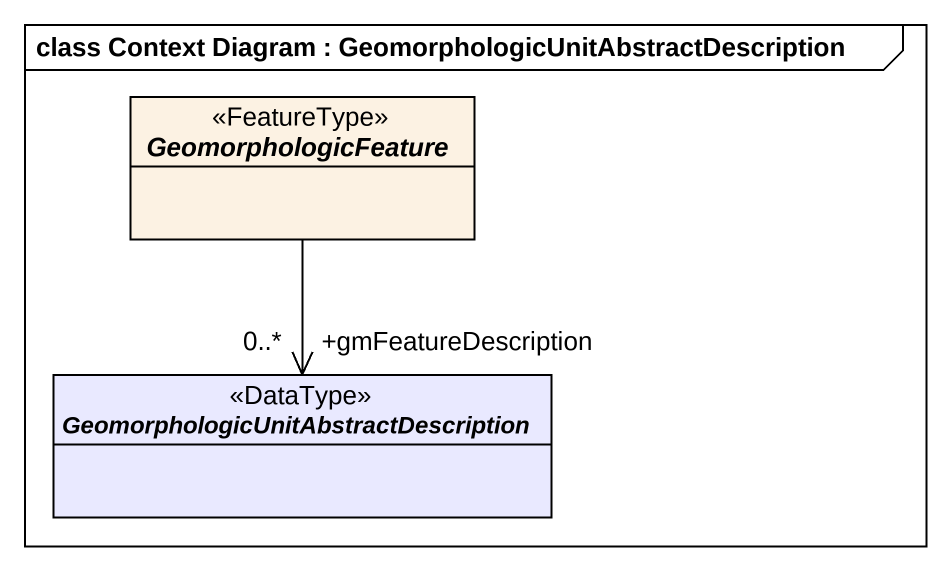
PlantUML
@startuml
mainframe class Context Diagram : GeomorphologicUnitAbstractDescription
hide circle
hide empty members
abstract class GeomorphologicFeature <<FeatureType>> #FCF2E3
abstract class "GeomorphologicUnitAbstractDescription" as GeomorphologicUnitAbstractDe <<DataType>> #E9E9FF
GeomorphologicFeature --> "+gmFeatureDescription\n0..*" GeomorphologicUnitAbstractDe
@enduml
